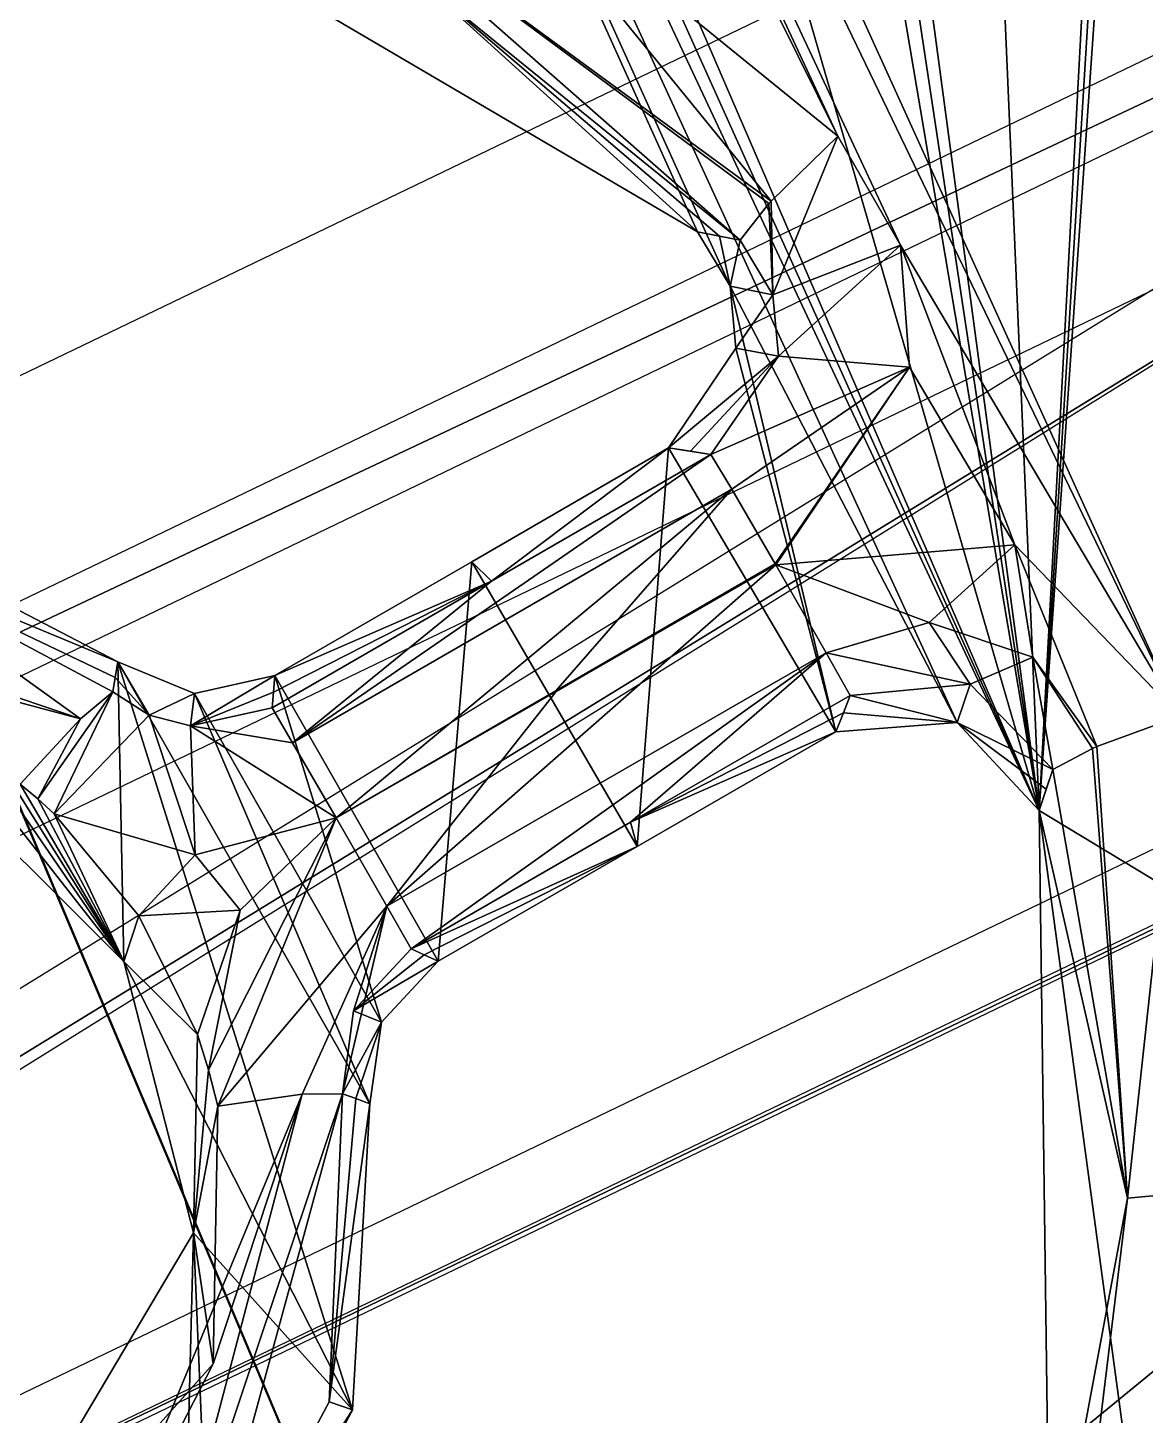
# Model space of a CAD drawing. Header units: millimetres. Extents: x -228 to 228, y -204 to 237.
# Drawn here: x -59.86 to -51.83, y 106.86 to 116.83 of the extents above; entities that cross this region are included whole.
import ezdxf

# ---------------------------------------------------------------- set-up
doc = ezdxf.new("R2010")
doc.units = ezdxf.units.MM
doc.header["$LTSCALE"] = 127.314815
for name, color, linetype in [('15', 7, 'CONTINUOUS'), ('1781', 7, 'CONTINUOUS'), ('1782', 7, 'CONTINUOUS'), ('1783', 7, 'CONTINUOUS'), ('1784', 7, 'CONTINUOUS'), ('1785', 7, 'CONTINUOUS'), ('1786', 7, 'CONTINUOUS'), ('1788', 7, 'CONTINUOUS'), ('1791', 7, 'CONTINUOUS'), ('1792', 7, 'CONTINUOUS'), ('1794', 7, 'CONTINUOUS'), ('1796', 7, 'CONTINUOUS'), ('1797', 7, 'CONTINUOUS'), ('18', 7, 'CONTINUOUS'), ('2162', 7, 'CONTINUOUS'), ('378', 7, 'CONTINUOUS'), ('401', 7, 'CONTINUOUS'), ('403', 7, 'CONTINUOUS'), ('404', 7, 'CONTINUOUS'), ('406', 7, 'CONTINUOUS'), ('407', 7, 'CONTINUOUS'), ('409', 7, 'CONTINUOUS'), ('410', 7, 'CONTINUOUS'), ('45', 7, 'CONTINUOUS'), ('510', 7, 'CONTINUOUS'), ('511', 7, 'CONTINUOUS'), ('512', 7, 'CONTINUOUS'), ('514', 7, 'CONTINUOUS'), ('526', 7, 'CONTINUOUS'), ('527', 7, 'CONTINUOUS'), ('528', 7, 'CONTINUOUS'), ('529', 7, 'CONTINUOUS'), ('532', 7, 'CONTINUOUS'), ('533', 7, 'CONTINUOUS'), ('537', 7, 'CONTINUOUS'), ('538', 7, 'CONTINUOUS'), ('539', 7, 'CONTINUOUS'), ('548', 7, 'CONTINUOUS'), ('605', 7, 'CONTINUOUS')]:
    doc.layers.add(name, color=color, linetype=linetype)

msp = doc.modelspace()

# ---------------------------------------------------------------- linework, layer by layer
at = {"layer": '15', "color": 5, "linetype": 'Continuous'}
for points in [[(-39.7557, 166.3144, 1031.2211), (-77.3327, 152.5144, 1031.2211), (-24.976, 93.2118, 1037.8927), (-39.7557, 166.3144, 1031.2211)], [(-48.25, 83.5715, 1037.8927), (-77.3327, 152.5144, 1031.2211), (-106.3877, 115.2998, 1032.7733), (-48.25, 83.5715, 1037.8927)], [(-77.3327, 152.5144, 1031.2211), (-48.25, 83.5715, 1037.8927), (-24.976, 93.2118, 1037.8927), (-77.3327, 152.5144, 1031.2211)], [(-68.2358, 68.2358, 1037.8927), (-48.25, 83.5715, 1037.8927), (-106.3877, 115.2998, 1032.7733), (-68.2358, 68.2358, 1037.8927)]]:
    msp.add_3dface(points, dxfattribs=at)
at = {"layer": '1781', "color": 2, "linetype": 'Continuous'}
for points in [[(-82.8795, 95.782, 5), (-92.5243, 106.8771, 5), (-54.0973, 130.6023, 5), (-82.8795, 95.782, 5)], [(-82.8713, 95.7724, 5), (-82.8795, 95.782, 5), (-54.0973, 130.6023, 5), (-82.8713, 95.7724, 5)], [(-82.8632, 95.7627, 5), (-82.8713, 95.7724, 5), (-54.0973, 130.6023, 5), (-82.8632, 95.7627, 5)], [(-48.4621, 116.9967, 5), (-82.8632, 95.7627, 5), (-54.0973, 130.6023, 5), (-48.4621, 116.9967, 5)]]:
    msp.add_3dface(points, dxfattribs=at)
at = {"layer": '1782', "color": 2, "linetype": 'Continuous'}
for points in [[(-77.9739, 97.7739, 17), (-27.8286, 121.9231, 17), (-27.8151, 121.866, 17), (-77.9739, 97.7739, 17)], [(-77.9362, 97.7289, 17), (-77.9739, 97.7739, 17), (-27.8151, 121.866, 17), (-77.9362, 97.7289, 17)]]:
    msp.add_3dface(points, dxfattribs=at)
at = {"layer": '1783', "color": 2, "linetype": 'Continuous'}
for points in [[(-80.5991, 101.0683, 22), (-58.6359, 101.5596, 22), (-28.7657, 126.03, 22), (-80.5991, 101.0683, 22)], [(-58.6359, 101.5596, 22), (0, 117.2711, 22), (-28.7657, 126.03, 22), (-58.6359, 101.5596, 22)]]:
    msp.add_3dface(points, dxfattribs=at)
at = {"layer": '1784', "color": 2, "linetype": 'Continuous'}
for points in [[(-30.6425, 134.2528, 10), (-85.859, 107.6616, 10), (-29.4453, 129.0057, 10), (-30.6425, 134.2528, 10)], [(-29.4453, 129.0057, 10), (-85.859, 107.6616, 10), (-82.5031, 103.454, 10), (-29.4453, 129.0057, 10)]]:
    msp.add_3dface(points, dxfattribs=at)
at = {"layer": '1785', "color": 2, "linetype": 'Continuous'}
msp.add_3dface([(-89.471, 112.1927, 26), (-31.9315, 139.9022, 26), (-93.2236, 116.8963, 26), (-89.471, 112.1927, 26)], dxfattribs=at)
at = {"layer": '1786', "color": 2, "linetype": 'Continuous'}
for points in [[(-96.1146, 120.5237, 25.1558), (-34.3032, 150.2907, 25.1558), (-92.1859, 115.5975, 18.8547), (-96.1146, 120.5237, 25.1558)], [(-92.1859, 115.5975, 18.8547), (-34.3032, 150.2907, 25.1558), (-32.9008, 144.1477, 18.8547), (-92.1859, 115.5975, 18.8547)]]:
    msp.add_3dface(points, dxfattribs=at)
at = {"layer": '1788', "color": 2, "linetype": 'Continuous'}
for points in [[(-92.095, 115.4835, 18.5273), (-32.8683, 144.0056, 18.5273), (-91.9511, 115.303, 14.1215), (-92.095, 115.4835, 18.5273)], [(-91.9511, 115.303, 14.1215), (-32.8683, 144.0056, 18.5273), (-32.817, 143.7805, 14.1215), (-91.9511, 115.303, 14.1215)]]:
    msp.add_3dface(points, dxfattribs=at)
at = {"layer": '1791', "color": 2, "linetype": 'Continuous'}
for points in [[(-31.9315, 139.9022, 26), (-89.471, 112.1927, 26), (-31.4431, 137.7614, 23.8042), (-31.9315, 139.9022, 26)], [(-89.471, 112.1927, 26), (-88.1017, 110.4761, 23.8042), (-31.4431, 137.7614, 23.8042), (-89.471, 112.1927, 26)]]:
    msp.add_3dface(points, dxfattribs=at)
at = {"layer": '1792', "color": 2, "linetype": 'Continuous'}
for points in [[(-31.3755, 137.4648, 18), (-87.9121, 110.2382, 18), (-30.9647, 135.6654, 11.1118), (-31.3755, 137.4648, 18)], [(-30.9647, 135.6654, 11.1118), (-87.9121, 110.2382, 18), (-86.7613, 108.7952, 11.1118), (-30.9647, 135.6654, 11.1118)]]:
    msp.add_3dface(points, dxfattribs=at)
at = {"layer": '1794', "color": 2, "linetype": 'Continuous'}
for points in [[(-29.1114, 127.5454, 11.4215), (-81.5684, 102.2835, 11.4215), (-29.0004, 127.0589, 20.9447), (-29.1114, 127.5454, 11.4215)], [(-29.0004, 127.0589, 20.9447), (-81.5684, 102.2835, 11.4215), (-81.2572, 101.8933, 20.9447), (-29.0004, 127.0589, 20.9447)]]:
    msp.add_3dface(points, dxfattribs=at)
at = {"layer": '1796', "color": 2, "linetype": 'Continuous'}
for points in [[(-27.9393, 122.41, 16.5262), (-78.2841, 98.1652, 16.5262), (-48.5361, 116.4253, 5.4738), (-27.9393, 122.41, 16.5262)], [(-48.5361, 116.4253, 5.4738), (-78.2841, 98.1652, 16.5262), (-82.9702, 95.0081, 5.4738), (-48.5361, 116.4253, 5.4738)]]:
    msp.add_3dface(points, dxfattribs=at)
at = {"layer": '1797', "color": 2, "linetype": 'Continuous'}
for points in [[(0, 117.5279, 17.1), (-58.6359, 101.5596, 22), (-58.7639, 101.7822, 17.1), (0, 117.5279, 17.1)], [(0, 117.2711, 22), (-58.6359, 101.5596, 22), (0, 117.5279, 17.1), (0, 117.2711, 22)]]:
    msp.add_3dface(points, dxfattribs=at)
at = {"layer": '18', "color": 5, "linetype": 'Continuous'}
for points in [[(-24.976, 93.2118, 1035.8885), (-77.2296, 152.3111, 1029.2342), (-39.7027, 166.0927, 1029.2342), (-24.976, 93.2118, 1035.8885)], [(-77.2296, 152.3111, 1029.2342), (-48.25, 83.5715, 1035.8885), (-106.2149, 115.1899, 1030.7831), (-77.2296, 152.3111, 1029.2342)], [(-24.976, 93.2118, 1035.8885), (-48.25, 83.5715, 1035.8885), (-77.2296, 152.3111, 1029.2342), (-24.976, 93.2118, 1035.8885)], [(-48.25, 83.5715, 1035.8885), (-68.2358, 68.2358, 1035.8885), (-106.2149, 115.1899, 1030.7831), (-48.25, 83.5715, 1035.8885)]]:
    msp.add_3dface(points, dxfattribs=at)
at = {"layer": '2162', "color": 5, "linetype": 'Continuous'}
msp.add_3dface([(-85.859, 107.6616, 10), (-30.6425, 134.2528, 10), (-86.7613, 108.7952, 11.1118), (-85.859, 107.6616, 10)], dxfattribs=at)
at = {"layer": '378', "color": 5, "linetype": 'Continuous'}
for points in [[(-49.0642, 161.9443, 1026.2921), (-53.3971, 157.4956, 1026.621), (-26.1407, 97.5585, 1032.4842), (-49.0642, 161.9443, 1026.2921)], [(-53.3971, 157.4956, 1026.621), (-57.5969, 153.0583, 1026.9279), (-26.1407, 97.5585, 1032.4842), (-53.3971, 157.4956, 1026.621)], [(-57.5969, 153.0583, 1026.9279), (-58.2228, 152.3812, 1026.9731), (-26.1407, 97.5585, 1032.4842), (-57.5969, 153.0583, 1026.9279)], [(-58.2228, 152.3812, 1026.9731), (-58.8867, 151.6579, 1027.0209), (-26.1407, 97.5585, 1032.4842), (-58.2228, 152.3812, 1026.9731)], [(-58.8867, 151.6579, 1027.0209), (-62.5881, 147.5229, 1027.2859), (-26.1407, 97.5585, 1032.4842), (-58.8867, 151.6579, 1027.0209)], [(-62.5881, 147.5229, 1027.2859), (-65.9853, 143.5489, 1027.5281), (-26.1407, 97.5585, 1032.4842), (-62.5881, 147.5229, 1027.2859)], [(-66.5262, 142.8976, 1027.5667), (-51.5851, 111.8855, 1030.8143), (-65.9853, 143.5489, 1027.5281), (-66.5262, 142.8976, 1027.5667)], [(-65.9853, 143.5489, 1027.5281), (-51.5851, 111.8855, 1030.8143), (-26.1407, 97.5585, 1032.4842), (-65.9853, 143.5489, 1027.5281)], [(-67.0409, 142.2724, 1027.6035), (-54.0426, 116.0501, 1030.4085), (-66.5262, 142.8976, 1027.5667), (-67.0409, 142.2724, 1027.6035)], [(-53.5925, 115.2678, 1030.4855), (-51.5851, 111.8855, 1030.8143), (-66.5262, 142.8976, 1027.5667), (-53.5925, 115.2678, 1030.4855)], [(-54.0426, 116.0501, 1030.4085), (-53.5925, 115.2678, 1030.4855), (-66.5262, 142.8976, 1027.5667), (-54.0426, 116.0501, 1030.4085)], [(-56.5802, 118.1159, 1030.1519), (-54.0426, 116.0501, 1030.4085), (-67.0409, 142.2724, 1027.6035), (-56.5802, 118.1159, 1030.1519)], [(-52.7699, 113.1147, 1030.68), (-51.5851, 111.8855, 1030.8143), (-53.5925, 115.2678, 1030.4855), (-52.7699, 113.1147, 1030.68)], [(-53.5264, 114.391, 1030.5555), (-52.7699, 113.1147, 1030.68), (-53.5925, 115.2678, 1030.4855), (-53.5264, 114.391, 1030.5555)], [(-54.4909, 112.9779, 1030.6284), (-54.4874, 112.972, 1030.629), (-53.5264, 114.391, 1030.5555), (-54.4909, 112.9779, 1030.6284)], [(-54.4874, 112.972, 1030.629), (-52.7699, 113.1147, 1030.68), (-53.5264, 114.391, 1030.5555), (-54.4874, 112.972, 1030.629)], [(-56.0671, 112.0669, 1030.6387), (-56.0645, 112.0623, 1030.6392), (-54.4909, 112.9779, 1030.6284), (-56.0671, 112.0669, 1030.6387)], [(-56.0645, 112.0623, 1030.6392), (-54.4874, 112.972, 1030.629), (-54.4909, 112.9779, 1030.6284), (-56.0645, 112.0623, 1030.6392)], [(-57.6431, 111.1539, 1030.647), (-56.0645, 112.0623, 1030.6392), (-56.0671, 112.0669, 1030.6387), (-57.6431, 111.1539, 1030.647)]]:
    msp.add_3dface(points, dxfattribs=at)
at = {"layer": '401', "color": 5, "linetype": 'Continuous'}
for points in [[(-60.5974, 111.5486, 1027.4893), (-59.1689, 110.1222, 1027.6532), (-60.4662, 111.7759, 1030.4885), (-60.5974, 111.5486, 1027.4893)], [(-60.4662, 111.7759, 1030.4885), (-59.1689, 110.1222, 1027.6532), (-60.181, 111.5977, 1030.5132), (-60.4662, 111.7759, 1030.4885)], [(-60.181, 111.5977, 1030.5132), (-59.1689, 110.1222, 1027.6532), (-59.9114, 111.3966, 1030.5389), (-60.181, 111.5977, 1030.5132)], [(-59.9114, 111.3966, 1030.5389), (-59.1689, 110.1222, 1027.6532), (-59.7865, 111.2909, 1030.552), (-59.9114, 111.3966, 1030.5389)], [(-59.1689, 110.1222, 1027.6532), (-59.6681, 111.1825, 1030.5651), (-59.7865, 111.2909, 1030.552), (-59.1689, 110.1222, 1027.6532)], [(-59.061, 110.4508, 1030.6437), (-59.6681, 111.1825, 1030.5651), (-59.1689, 110.1222, 1027.6532), (-59.061, 110.4508, 1030.6437)], [(-58.6395, 109.5985, 1030.7233), (-59.061, 110.4508, 1030.6437), (-59.1689, 110.1222, 1027.6532), (-58.6395, 109.5985, 1030.7233)], [(-58.6395, 109.5985, 1030.7233), (-59.1689, 110.1222, 1027.6532), (-58.6669, 108.1741, 1027.8161), (-58.6395, 109.5985, 1030.7233)], [(-58.6395, 109.5985, 1030.7233), (-58.6669, 108.1741, 1027.8161), (-58.559, 109.3462, 1030.7412), (-58.6395, 109.5985, 1030.7233)], [(-58.559, 109.3462, 1030.7412), (-58.6669, 108.1741, 1027.8161), (-58.494, 109.0846, 1030.759), (-58.559, 109.3462, 1030.7412)], [(-58.494, 109.0846, 1030.759), (-58.6669, 108.1741, 1027.8161), (-58.5261, 107.2348, 1030.8839), (-58.494, 109.0846, 1030.759)], [(-58.6669, 108.1741, 1027.8161), (-60.6103, 104.9016, 1027.9726), (-58.5261, 107.2348, 1030.8839), (-58.6669, 108.1741, 1027.8161)], [(-58.5261, 107.2348, 1030.8839), (-60.6103, 104.9016, 1027.9726), (-59.37, 105.5909, 1030.9614), (-58.5261, 107.2348, 1030.8839)]]:
    msp.add_3dface(points, dxfattribs=at)
at = {"layer": '403', "color": 5, "linetype": 'Continuous'}
for points in [[(-55.2568, 113.8109, 1027.5259), (-56.6697, 112.9942, 1027.5351), (-56.528, 112.8544, 1029.7294), (-55.2568, 113.8109, 1027.5259)], [(-54.9525, 113.765, 1029.7191), (-55.2568, 113.8109, 1027.5259), (-56.528, 112.8544, 1029.7294), (-54.9525, 113.765, 1029.7191)], [(-55.2568, 113.8109, 1027.5259), (-54.9525, 113.765, 1029.7191), (-55.0983, 113.7875, 1028.6636), (-55.2568, 113.8109, 1027.5259)], [(-56.6697, 112.9942, 1027.5351), (-58.0833, 112.1774, 1027.5424), (-56.528, 112.8544, 1029.7294), (-56.6697, 112.9942, 1027.5351)], [(-58.1036, 111.9439, 1029.7375), (-56.528, 112.8544, 1029.7294), (-58.0935, 112.0565, 1028.6807), (-58.1036, 111.9439, 1029.7375)], [(-56.528, 112.8544, 1029.7294), (-58.0833, 112.1774, 1027.5424), (-58.0935, 112.0565, 1028.6807), (-56.528, 112.8544, 1029.7294)]]:
    msp.add_3dface(points, dxfattribs=at)
at = {"layer": '404', "color": 5, "linetype": 'Continuous'}
for points in [[(-59.2116, 112.2744, 1027.4905), (-61.1499, 113.2833, 1027.3355), (-61.1921, 113.0982, 1029.5045), (-59.2116, 112.2744, 1027.4905)], [(-59.2116, 112.2744, 1027.4905), (-61.1921, 113.0982, 1029.5045), (-59.2299, 112.1636, 1028.5995), (-59.2116, 112.2744, 1027.4905)], [(-61.1921, 113.0982, 1029.5045), (-59.2477, 112.0606, 1029.6306), (-59.2299, 112.1636, 1028.5995), (-61.1921, 113.0982, 1029.5045)]]:
    msp.add_3dface(points, dxfattribs=at)
at = {"layer": '406', "color": 5, "linetype": 'Continuous'}
for points in [[(-59.8043, 118.1562, 1027.0108), (-55.0499, 115.3637, 1027.4139), (-57.0605, 117.186, 1029.2429), (-59.8043, 118.1562, 1027.0108)], [(-57.0605, 117.186, 1029.2429), (-55.0499, 115.3637, 1027.4139), (-54.8904, 115.3323, 1028.495), (-57.0605, 117.186, 1029.2429)], [(-54.7436, 115.3025, 1029.4994), (-57.0605, 117.186, 1029.2429), (-54.8904, 115.3323, 1028.495), (-54.7436, 115.3025, 1029.4994)]]:
    msp.add_3dface(points, dxfattribs=at)
at = {"layer": '407', "color": 5, "linetype": 'Continuous'}
for points in [[(-52.498, 111.5028, 1029.9049), (-52.5972, 111.2077, 1027.8194), (-51.9612, 108.4226, 1030.1744), (-52.498, 111.5028, 1029.9049)], [(-52.5972, 111.2077, 1027.8194), (-52.498, 111.5028, 1029.9049), (-52.5451, 111.3613, 1028.9015), (-52.5972, 111.2077, 1027.8194)], [(-52.5972, 111.2077, 1027.8194), (-52.519, 105.4351, 1028.2427), (-51.9612, 108.4226, 1030.1744), (-52.5972, 111.2077, 1027.8194)], [(-51.9612, 108.4226, 1030.1744), (-52.519, 105.4351, 1028.2427), (-52.3285, 105.4167, 1030.3964), (-51.9612, 108.4226, 1030.1744)]]:
    msp.add_3dface(points, dxfattribs=at)
at = {"layer": '409', "color": 5, "linetype": 'Continuous'}
for points in [[(-57.5979, 109.1739, 1029.8541), (-57.6939, 106.9607, 1029.9796), (-57.5031, 109.1391, 1028.8593), (-57.5979, 109.1739, 1029.8541)], [(-57.6939, 106.9607, 1029.9796), (-57.4024, 109.1014, 1027.7977), (-57.5031, 109.1391, 1028.8593), (-57.6939, 106.9607, 1029.9796)], [(-57.5256, 106.9036, 1027.9526), (-57.4024, 109.1014, 1027.7977), (-57.6939, 106.9607, 1029.9796), (-57.5256, 106.9036, 1027.9526)], [(-58.7354, 105.0084, 1030.0581), (-57.5256, 106.9036, 1027.9526), (-57.6939, 106.9607, 1029.9796), (-58.7354, 105.0084, 1030.0581)], [(-57.5256, 106.9036, 1027.9526), (-58.7354, 105.0084, 1030.0581), (-58.638, 104.9913, 1029.0845), (-57.5256, 106.9036, 1027.9526)], [(-58.5347, 104.9739, 1028.0507), (-57.5256, 106.9036, 1027.9526), (-58.638, 104.9913, 1029.0845), (-58.5347, 104.9739, 1028.0507)]]:
    msp.add_3dface(points, dxfattribs=at)
at = {"layer": '410', "color": 5, "linetype": 'Continuous'}
for points in [[(-53.9528, 112.0337, 1029.7197), (-55.5292, 111.1245, 1029.7298), (-54.0014, 111.9086, 1028.7596), (-53.9528, 112.0337, 1029.7197)], [(-55.5292, 111.1245, 1029.7298), (-54.0549, 111.7732, 1027.7247), (-54.0014, 111.9086, 1028.7596), (-55.5292, 111.1245, 1029.7298)], [(-55.4834, 110.9494, 1027.7338), (-54.0549, 111.7732, 1027.7247), (-55.5292, 111.1245, 1029.7298), (-55.4834, 110.9494, 1027.7338)], [(-57.1056, 110.2153, 1029.7378), (-55.4834, 110.9494, 1027.7338), (-55.5292, 111.1245, 1029.7298), (-57.1056, 110.2153, 1029.7378)], [(-55.4834, 110.9494, 1027.7338), (-57.1056, 110.2153, 1029.7378), (-57.0117, 110.1718, 1028.771), (-55.4834, 110.9494, 1027.7338)], [(-56.9123, 110.1251, 1027.7411), (-55.4834, 110.9494, 1027.7338), (-57.0117, 110.1718, 1028.771), (-56.9123, 110.1251, 1027.7411)]]:
    msp.add_3dface(points, dxfattribs=at)
at = {"layer": '45', "color": 5, "linetype": 'Continuous'}
for points in [[(-25.3874, 94.747, 1029.6719), (-52.5972, 111.2077, 1027.8194), (-49.0046, 162.8637, 1023.1739), (-25.3874, 94.747, 1029.6719)], [(-49.0046, 162.8637, 1023.1739), (-52.5972, 111.2077, 1027.8194), (-49.4382, 162.4457, 1023.2054), (-49.0046, 162.8637, 1023.1739)], [(-52.5972, 111.2077, 1027.8194), (-49.8715, 162.0274, 1023.2367), (-49.4382, 162.4457, 1023.2054), (-52.5972, 111.2077, 1027.8194)], [(-49.8715, 162.0274, 1023.2367), (-52.5972, 111.2077, 1027.8194), (-54.5817, 157.3828, 1023.5711), (-49.8715, 162.0274, 1023.2367)], [(-54.5817, 157.3828, 1023.5711), (-52.5972, 111.2077, 1027.8194), (-58.2782, 153.5826, 1023.8289), (-54.5817, 157.3828, 1023.5711)], [(-58.2782, 153.5826, 1023.8289), (-52.5972, 111.2077, 1027.8194), (-58.9019, 152.9249, 1023.8723), (-58.2782, 153.5826, 1023.8289)], [(-58.9019, 152.9249, 1023.8723), (-52.5972, 111.2077, 1027.8194), (-59.5445, 152.242, 1023.9169), (-58.9019, 152.9249, 1023.8723)], [(-59.5445, 152.242, 1023.9169), (-52.5972, 111.2077, 1027.8194), (-63.3115, 148.1288, 1024.1774), (-59.5445, 152.242, 1023.9169)], [(-63.3115, 148.1288, 1024.1774), (-52.5972, 111.2077, 1027.8194), (-66.8123, 144.1145, 1024.4193), (-63.3115, 148.1288, 1024.1774)], [(-66.8123, 144.1145, 1024.4193), (-52.5972, 111.2077, 1027.8194), (-67.2156, 143.6378, 1024.4473), (-66.8123, 144.1145, 1024.4193)], [(-67.2156, 143.6378, 1024.4473), (-52.5972, 111.2077, 1027.8194), (-67.5993, 143.1814, 1024.474), (-67.2156, 143.6378, 1024.4473)], [(-52.5972, 111.2077, 1027.8194), (-53.184, 111.8399, 1027.7511), (-67.5993, 143.1814, 1024.474), (-52.5972, 111.2077, 1027.8194)], [(-53.184, 111.8399, 1027.7511), (-54.8138, 114.9734, 1027.4529), (-67.5993, 143.1814, 1024.474), (-53.184, 111.8399, 1027.7511)], [(-55.0499, 115.3637, 1027.4139), (-59.8043, 118.1562, 1027.0108), (-67.5993, 143.1814, 1024.474), (-55.0499, 115.3637, 1027.4139)], [(-54.8138, 114.9734, 1027.4529), (-55.0499, 115.3637, 1027.4139), (-67.5993, 143.1814, 1024.474), (-54.8138, 114.9734, 1027.4529)], [(-53.184, 111.8399, 1027.7511), (-54.0549, 111.7732, 1027.7247), (-54.8138, 114.9734, 1027.4529), (-53.184, 111.8399, 1027.7511)], [(-54.8138, 114.9734, 1027.4529), (-54.0549, 111.7732, 1027.7247), (-54.7735, 114.5266, 1027.4889), (-54.8138, 114.9734, 1027.4529)], [(-54.7735, 114.5266, 1027.4889), (-54.0549, 111.7732, 1027.7247), (-55.2568, 113.8109, 1027.5259), (-54.7735, 114.5266, 1027.4889)], [(-55.2568, 113.8109, 1027.5259), (-55.4834, 110.9494, 1027.7338), (-56.6697, 112.9942, 1027.5351), (-55.2568, 113.8109, 1027.5259)], [(-54.0549, 111.7732, 1027.7247), (-55.4834, 110.9494, 1027.7338), (-55.2568, 113.8109, 1027.5259), (-54.0549, 111.7732, 1027.7247)], [(-61.1499, 113.2833, 1027.3355), (-59.2116, 112.2744, 1027.4905), (-59.1689, 110.1222, 1027.6532), (-61.1499, 113.2833, 1027.3355)], [(-60.5974, 111.5486, 1027.4893), (-61.1499, 113.2833, 1027.3355), (-59.1689, 110.1222, 1027.6532), (-60.5974, 111.5486, 1027.4893)], [(-56.6697, 112.9942, 1027.5351), (-56.9123, 110.1251, 1027.7411), (-58.0833, 112.1774, 1027.5424), (-56.6697, 112.9942, 1027.5351)], [(-55.4834, 110.9494, 1027.7338), (-56.9123, 110.1251, 1027.7411), (-56.6697, 112.9942, 1027.5351), (-55.4834, 110.9494, 1027.7338)], [(-57.4024, 109.1014, 1027.7977), (-57.5256, 106.9036, 1027.9526), (-59.2116, 112.2744, 1027.4905), (-57.4024, 109.1014, 1027.7977)], [(-59.2116, 112.2744, 1027.4905), (-57.5256, 106.9036, 1027.9526), (-59.1689, 110.1222, 1027.6532), (-59.2116, 112.2744, 1027.4905)], [(-58.6607, 112.0483, 1027.5294), (-57.4024, 109.1014, 1027.7977), (-59.2116, 112.2744, 1027.4905), (-58.6607, 112.0483, 1027.5294)], [(-58.0833, 112.1774, 1027.5424), (-57.3174, 109.6874, 1027.7579), (-58.6607, 112.0483, 1027.5294), (-58.0833, 112.1774, 1027.5424)], [(-56.9123, 110.1251, 1027.7411), (-57.3174, 109.6874, 1027.7579), (-58.0833, 112.1774, 1027.5424), (-56.9123, 110.1251, 1027.7411)], [(-57.3174, 109.6874, 1027.7579), (-57.4024, 109.1014, 1027.7977), (-58.6607, 112.0483, 1027.5294), (-57.3174, 109.6874, 1027.7579)], [(-52.519, 105.4351, 1028.2427), (-52.5972, 111.2077, 1027.8194), (-49.0447, 84.9478, 1029.6719), (-52.519, 105.4351, 1028.2427)], [(-49.0447, 84.9478, 1029.6719), (-52.5972, 111.2077, 1027.8194), (-25.3874, 94.747, 1029.6719), (-49.0447, 84.9478, 1029.6719)], [(-59.1689, 110.1222, 1027.6532), (-57.5256, 106.9036, 1027.9526), (-58.6669, 108.1741, 1027.8161), (-59.1689, 110.1222, 1027.6532)], [(-58.6669, 108.1741, 1027.8161), (-58.7632, 104.4216, 1028.0806), (-60.6103, 104.9016, 1027.9726), (-58.6669, 108.1741, 1027.8161)], [(-58.5347, 104.9739, 1028.0507), (-58.7632, 104.4216, 1028.0806), (-58.6669, 108.1741, 1027.8161), (-58.5347, 104.9739, 1028.0507)], [(-57.5256, 106.9036, 1027.9526), (-58.5347, 104.9739, 1028.0507), (-58.6669, 108.1741, 1027.8161), (-57.5256, 106.9036, 1027.9526)]]:
    msp.add_3dface(points, dxfattribs=at)
at = {"layer": '510', "color": 5, "linetype": 'Continuous'}
for points in [[(-53.9528, 112.0337, 1029.7197), (-53.184, 111.8399, 1027.7511), (-53.0909, 112.1149, 1029.8212), (-53.9528, 112.0337, 1029.7197)], [(-53.184, 111.8399, 1027.7511), (-52.498, 111.5028, 1029.9049), (-53.0909, 112.1149, 1029.8212), (-53.184, 111.8399, 1027.7511)], [(-53.184, 111.8399, 1027.7511), (-53.9528, 112.0337, 1029.7197), (-54.0014, 111.9086, 1028.7596), (-53.184, 111.8399, 1027.7511)], [(-54.0549, 111.7732, 1027.7247), (-53.184, 111.8399, 1027.7511), (-54.0014, 111.9086, 1028.7596), (-54.0549, 111.7732, 1027.7247)], [(-53.184, 111.8399, 1027.7511), (-52.5972, 111.2077, 1027.8194), (-52.5451, 111.3613, 1028.9015), (-53.184, 111.8399, 1027.7511)], [(-52.498, 111.5028, 1029.9049), (-53.184, 111.8399, 1027.7511), (-52.5451, 111.3613, 1028.9015), (-52.498, 111.5028, 1029.9049)]]:
    msp.add_3dface(points, dxfattribs=at)
at = {"layer": '511', "color": 5, "linetype": 'Continuous'}
for points in [[(-57.0117, 110.1718, 1028.771), (-57.1056, 110.2153, 1029.7378), (-57.5189, 109.7693, 1029.7918), (-57.0117, 110.1718, 1028.771)], [(-56.9123, 110.1251, 1027.7411), (-57.0117, 110.1718, 1028.771), (-57.5189, 109.7693, 1029.7918), (-56.9123, 110.1251, 1027.7411)], [(-57.3174, 109.6874, 1027.7579), (-56.9123, 110.1251, 1027.7411), (-57.5189, 109.7693, 1029.7918), (-57.3174, 109.6874, 1027.7579)], [(-57.5979, 109.1739, 1029.8541), (-57.3174, 109.6874, 1027.7579), (-57.5189, 109.7693, 1029.7918), (-57.5979, 109.1739, 1029.8541)], [(-57.3174, 109.6874, 1027.7579), (-57.5979, 109.1739, 1029.8541), (-57.5031, 109.1391, 1028.8593), (-57.3174, 109.6874, 1027.7579)], [(-57.4024, 109.1014, 1027.7977), (-57.3174, 109.6874, 1027.7579), (-57.5031, 109.1391, 1028.8593), (-57.4024, 109.1014, 1027.7977)]]:
    msp.add_3dface(points, dxfattribs=at)
at = {"layer": '512', "color": 5, "linetype": 'Continuous'}
for points in [[(-59.2116, 112.2744, 1027.4905), (-59.2299, 112.1636, 1028.5995), (-58.9852, 111.8923, 1029.6907), (-59.2116, 112.2744, 1027.4905)], [(-58.6607, 112.0483, 1027.5294), (-59.2116, 112.2744, 1027.4905), (-58.9852, 111.8923, 1029.6907), (-58.6607, 112.0483, 1027.5294)], [(-59.2299, 112.1636, 1028.5995), (-59.2477, 112.0606, 1029.6306), (-58.9852, 111.8923, 1029.6907), (-59.2299, 112.1636, 1028.5995)], [(-58.0833, 112.1774, 1027.5424), (-58.6607, 112.0483, 1027.5294), (-58.6889, 111.8148, 1029.7303), (-58.0833, 112.1774, 1027.5424)], [(-58.0935, 112.0565, 1028.6807), (-58.0833, 112.1774, 1027.5424), (-58.6889, 111.8148, 1029.7303), (-58.0935, 112.0565, 1028.6807)], [(-58.6889, 111.8148, 1029.7303), (-58.6607, 112.0483, 1027.5294), (-58.9852, 111.8923, 1029.6907), (-58.6889, 111.8148, 1029.7303)], [(-58.1036, 111.9439, 1029.7375), (-58.0935, 112.0565, 1028.6807), (-58.6889, 111.8148, 1029.7303), (-58.1036, 111.9439, 1029.7375)]]:
    msp.add_3dface(points, dxfattribs=at)
at = {"layer": '514', "color": 5, "linetype": 'Continuous'}
for points in [[(-55.0499, 115.3637, 1027.4139), (-54.8138, 114.9734, 1027.4529), (-54.8904, 115.3323, 1028.495), (-55.0499, 115.3637, 1027.4139)], [(-54.8138, 114.9734, 1027.4529), (-54.7436, 115.3025, 1029.4994), (-54.8904, 115.3323, 1028.495), (-54.8138, 114.9734, 1027.4529)], [(-54.7436, 115.3025, 1029.4994), (-54.8138, 114.9734, 1027.4529), (-54.5082, 114.9099, 1029.614), (-54.7436, 115.3025, 1029.4994)], [(-54.8138, 114.9734, 1027.4529), (-54.7735, 114.5266, 1027.4889), (-54.5082, 114.9099, 1029.614), (-54.8138, 114.9734, 1027.4529)], [(-54.5082, 114.9099, 1029.614), (-54.7735, 114.5266, 1027.4889), (-54.4686, 114.4708, 1029.6969), (-54.5082, 114.9099, 1029.614)], [(-54.7735, 114.5266, 1027.4889), (-55.2568, 113.8109, 1027.5259), (-54.4686, 114.4708, 1029.6969), (-54.7735, 114.5266, 1027.4889)], [(-55.2568, 113.8109, 1027.5259), (-55.0983, 113.7875, 1028.6636), (-54.4686, 114.4708, 1029.6969), (-55.2568, 113.8109, 1027.5259)], [(-55.0983, 113.7875, 1028.6636), (-54.9525, 113.765, 1029.7191), (-54.4686, 114.4708, 1029.6969), (-55.0983, 113.7875, 1028.6636)]]:
    msp.add_3dface(points, dxfattribs=at)
at = {"layer": '526', "color": 5, "linetype": 'Continuous'}
for points in [[(-51.9612, 108.4226, 1030.1744), (-51.5851, 111.8855, 1030.8143), (-52.1813, 111.6667, 1030.5802), (-51.9612, 108.4226, 1030.1744)], [(-50.9992, 108.5111, 1031.084), (-51.5851, 111.8855, 1030.8143), (-51.9612, 108.4226, 1030.1744), (-50.9992, 108.5111, 1031.084)], [(-52.498, 111.5028, 1029.9049), (-51.9612, 108.4226, 1030.1744), (-52.2137, 111.6533, 1030.5495), (-52.498, 111.5028, 1029.9049)], [(-52.2137, 111.6533, 1030.5495), (-51.9612, 108.4226, 1030.1744), (-52.1813, 111.6667, 1030.5802), (-52.2137, 111.6533, 1030.5495)], [(-51.4033, 105.2195, 1031.3062), (-50.9992, 108.5111, 1031.084), (-52.3285, 105.4167, 1030.3964), (-51.4033, 105.2195, 1031.3062)], [(-50.9992, 108.5111, 1031.084), (-51.9612, 108.4226, 1030.1744), (-52.3285, 105.4167, 1030.3964), (-50.9992, 108.5111, 1031.084)]]:
    msp.add_3dface(points, dxfattribs=at)
at = {"layer": '527', "color": 5, "linetype": 'Continuous'}
for points in [[(-52.7699, 113.1147, 1030.68), (-54.4874, 112.972, 1030.629), (-53.3861, 112.5574, 1030.4457), (-52.7699, 113.1147, 1030.68)], [(-52.7699, 113.1147, 1030.68), (-53.3861, 112.5574, 1030.4457), (-52.6422, 112.309, 1030.5139), (-52.7699, 113.1147, 1030.68)], [(-51.5851, 111.8855, 1030.8143), (-52.7699, 113.1147, 1030.68), (-52.1813, 111.6667, 1030.5802), (-51.5851, 111.8855, 1030.8143)], [(-52.1813, 111.6667, 1030.5802), (-52.7699, 113.1147, 1030.68), (-52.6422, 112.309, 1030.5139), (-52.1813, 111.6667, 1030.5802)], [(-54.4874, 112.972, 1030.629), (-54.1251, 112.3407, 1030.3974), (-53.3861, 112.5574, 1030.4457), (-54.4874, 112.972, 1030.629)], [(-54.1251, 112.3407, 1030.3974), (-53.0909, 112.1149, 1029.8212), (-53.3861, 112.5574, 1030.4457), (-54.1251, 112.3407, 1030.3974)], [(-53.3861, 112.5574, 1030.4457), (-53.0909, 112.1149, 1029.8212), (-52.6422, 112.309, 1030.5139), (-53.3861, 112.5574, 1030.4457)], [(-53.9528, 112.0337, 1029.7197), (-53.0909, 112.1149, 1029.8212), (-54.1251, 112.3407, 1030.3974), (-53.9528, 112.0337, 1029.7197)], [(-53.0909, 112.1149, 1029.8212), (-52.498, 111.5028, 1029.9049), (-52.6422, 112.309, 1030.5139), (-53.0909, 112.1149, 1029.8212)], [(-52.498, 111.5028, 1029.9049), (-52.2137, 111.6533, 1030.5495), (-52.6422, 112.309, 1030.5139), (-52.498, 111.5028, 1029.9049)], [(-52.2137, 111.6533, 1030.5495), (-52.1813, 111.6667, 1030.5802), (-52.6422, 112.309, 1030.5139), (-52.2137, 111.6533, 1030.5495)]]:
    msp.add_3dface(points, dxfattribs=at)
at = {"layer": '528', "color": 5, "linetype": 'Continuous'}
for points in [[(-54.4874, 112.972, 1030.629), (-56.0645, 112.0623, 1030.6392), (-57.2793, 110.5215, 1030.4155), (-54.4874, 112.972, 1030.629)], [(-54.1251, 112.3407, 1030.3974), (-54.4874, 112.972, 1030.629), (-57.2793, 110.5215, 1030.4155), (-54.1251, 112.3407, 1030.3974)], [(-57.1056, 110.2153, 1029.7378), (-54.1251, 112.3407, 1030.3974), (-57.2793, 110.5215, 1030.4155), (-57.1056, 110.2153, 1029.7378)], [(-57.1056, 110.2153, 1029.7378), (-55.5292, 111.1245, 1029.7298), (-54.1251, 112.3407, 1030.3974), (-57.1056, 110.2153, 1029.7378)], [(-55.5292, 111.1245, 1029.7298), (-53.9528, 112.0337, 1029.7197), (-54.1251, 112.3407, 1030.3974), (-55.5292, 111.1245, 1029.7298)], [(-56.0645, 112.0623, 1030.6392), (-57.6431, 111.1539, 1030.647), (-57.2793, 110.5215, 1030.4155), (-56.0645, 112.0623, 1030.6392)]]:
    msp.add_3dface(points, dxfattribs=at)
at = {"layer": '529', "color": 5, "linetype": 'Continuous'}
for points in [[(-57.6431, 111.1539, 1030.647), (-58.3326, 110.4929, 1030.6693), (-58.559, 109.3462, 1030.7412), (-57.6431, 111.1539, 1030.647)], [(-57.6431, 111.1539, 1030.647), (-58.559, 109.3462, 1030.7412), (-58.494, 109.0846, 1030.759), (-57.6431, 111.1539, 1030.647)], [(-57.6431, 111.1539, 1030.647), (-58.494, 109.0846, 1030.759), (-57.2793, 110.5215, 1030.4155), (-57.6431, 111.1539, 1030.647)], [(-57.2793, 110.5215, 1030.4155), (-58.494, 109.0846, 1030.759), (-57.8871, 109.1709, 1030.468), (-57.2793, 110.5215, 1030.4155)], [(-57.5979, 109.1739, 1029.8541), (-57.2793, 110.5215, 1030.4155), (-57.8871, 109.1709, 1030.468), (-57.5979, 109.1739, 1029.8541)], [(-57.5979, 109.1739, 1029.8541), (-57.5189, 109.7693, 1029.7918), (-57.2793, 110.5215, 1030.4155), (-57.5979, 109.1739, 1029.8541)], [(-57.5189, 109.7693, 1029.7918), (-57.1056, 110.2153, 1029.7378), (-57.2793, 110.5215, 1030.4155), (-57.5189, 109.7693, 1029.7918)], [(-58.3326, 110.4929, 1030.6693), (-58.6395, 109.5985, 1030.7233), (-58.559, 109.3462, 1030.7412), (-58.3326, 110.4929, 1030.6693)]]:
    msp.add_3dface(points, dxfattribs=at)
at = {"layer": '532', "color": 5, "linetype": 'Continuous'}
for points in [[(-54.5082, 114.9099, 1029.614), (-54.0426, 116.0501, 1030.4085), (-54.5207, 115.5835, 1030.1766), (-54.5082, 114.9099, 1029.614)], [(-53.5925, 115.2678, 1030.4855), (-54.0426, 116.0501, 1030.4085), (-54.5082, 114.9099, 1029.614), (-53.5925, 115.2678, 1030.4855)], [(-54.7436, 115.3025, 1029.4994), (-54.5082, 114.9099, 1029.614), (-54.5372, 115.5659, 1030.1558), (-54.7436, 115.3025, 1029.4994)], [(-54.5372, 115.5659, 1030.1558), (-54.5082, 114.9099, 1029.614), (-54.5207, 115.5835, 1030.1766), (-54.5372, 115.5659, 1030.1558)], [(-53.5925, 115.2678, 1030.4855), (-54.5082, 114.9099, 1029.614), (-54.4686, 114.4708, 1029.6969), (-53.5925, 115.2678, 1030.4855)], [(-53.5264, 114.391, 1030.5555), (-53.5925, 115.2678, 1030.4855), (-54.4686, 114.4708, 1029.6969), (-53.5264, 114.391, 1030.5555)], [(-54.9525, 113.765, 1029.7191), (-53.5264, 114.391, 1030.5555), (-54.4686, 114.4708, 1029.6969), (-54.9525, 113.765, 1029.7191)], [(-53.5264, 114.391, 1030.5555), (-54.9525, 113.765, 1029.7191), (-54.8038, 113.5156, 1030.3403), (-53.5264, 114.391, 1030.5555)], [(-54.4909, 112.9779, 1030.6284), (-53.5264, 114.391, 1030.5555), (-54.8038, 113.5156, 1030.3403), (-54.4909, 112.9779, 1030.6284)]]:
    msp.add_3dface(points, dxfattribs=at)
at = {"layer": '533', "color": 5, "linetype": 'Continuous'}
for points in [[(-54.5207, 115.5835, 1030.1766), (-56.5802, 118.1159, 1030.1519), (-57.7826, 117.9755, 1029.8466), (-54.5207, 115.5835, 1030.1766)], [(-54.0426, 116.0501, 1030.4085), (-56.5802, 118.1159, 1030.1519), (-54.5207, 115.5835, 1030.1766), (-54.0426, 116.0501, 1030.4085)], [(-57.0605, 117.186, 1029.2429), (-54.7436, 115.3025, 1029.4994), (-57.7826, 117.9755, 1029.8466), (-57.0605, 117.186, 1029.2429)], [(-54.7436, 115.3025, 1029.4994), (-54.5372, 115.5659, 1030.1558), (-57.7826, 117.9755, 1029.8466), (-54.7436, 115.3025, 1029.4994)], [(-54.5372, 115.5659, 1030.1558), (-54.5207, 115.5835, 1030.1766), (-57.7826, 117.9755, 1029.8466), (-54.5372, 115.5659, 1030.1558)]]:
    msp.add_3dface(points, dxfattribs=at)
at = {"layer": '537', "color": 5, "linetype": 'Continuous'}
for points in [[(-61.1921, 113.0982, 1029.5045), (-63.4057, 113.1963, 1029.4242), (-59.4788, 111.8653, 1030.2583), (-61.1921, 113.0982, 1029.5045)], [(-63.4057, 113.1963, 1029.4242), (-63.3713, 112.9067, 1030.0459), (-59.4788, 111.8653, 1030.2583), (-63.4057, 113.1963, 1029.4242)], [(-59.2477, 112.0606, 1029.6306), (-61.1921, 113.0982, 1029.5045), (-59.4788, 111.8653, 1030.2583), (-59.2477, 112.0606, 1029.6306)], [(-63.3713, 112.9067, 1030.0459), (-59.9114, 111.3966, 1030.5389), (-59.4788, 111.8653, 1030.2583), (-63.3713, 112.9067, 1030.0459)]]:
    msp.add_3dface(points, dxfattribs=at)
at = {"layer": '538', "color": 5, "linetype": 'Continuous'}
for points in [[(-54.9525, 113.765, 1029.7191), (-56.528, 112.8544, 1029.7294), (-57.9563, 111.6937, 1030.3587), (-54.9525, 113.765, 1029.7191)], [(-54.8038, 113.5156, 1030.3403), (-54.9525, 113.765, 1029.7191), (-57.9563, 111.6937, 1030.3587), (-54.8038, 113.5156, 1030.3403)], [(-57.6431, 111.1539, 1030.647), (-54.8038, 113.5156, 1030.3403), (-57.9563, 111.6937, 1030.3587), (-57.6431, 111.1539, 1030.647)], [(-57.6431, 111.1539, 1030.647), (-56.0671, 112.0669, 1030.6387), (-54.8038, 113.5156, 1030.3403), (-57.6431, 111.1539, 1030.647)], [(-56.0671, 112.0669, 1030.6387), (-54.4909, 112.9779, 1030.6284), (-54.8038, 113.5156, 1030.3403), (-56.0671, 112.0669, 1030.6387)], [(-56.528, 112.8544, 1029.7294), (-58.1036, 111.9439, 1029.7375), (-57.9563, 111.6937, 1030.3587), (-56.528, 112.8544, 1029.7294)]]:
    msp.add_3dface(points, dxfattribs=at)
at = {"layer": '539', "color": 5, "linetype": 'Continuous'}
for points in [[(-59.7865, 111.2909, 1030.552), (-59.6681, 111.1825, 1030.5651), (-59.2477, 112.0606, 1029.6306), (-59.7865, 111.2909, 1030.552)], [(-59.7865, 111.2909, 1030.552), (-59.2477, 112.0606, 1029.6306), (-59.4788, 111.8653, 1030.2583), (-59.7865, 111.2909, 1030.552)], [(-59.2477, 112.0606, 1029.6306), (-59.6681, 111.1825, 1030.5651), (-58.9852, 111.8923, 1029.6907), (-59.2477, 112.0606, 1029.6306)], [(-58.1036, 111.9439, 1029.7375), (-58.6889, 111.8148, 1029.7303), (-57.9563, 111.6937, 1030.3587), (-58.1036, 111.9439, 1029.7375)], [(-59.9114, 111.3966, 1030.5389), (-59.7865, 111.2909, 1030.552), (-59.4788, 111.8653, 1030.2583), (-59.9114, 111.3966, 1030.5389)], [(-59.6681, 111.1825, 1030.5651), (-58.6551, 110.8902, 1030.6271), (-58.9852, 111.8923, 1029.6907), (-59.6681, 111.1825, 1030.5651)], [(-58.6551, 110.8902, 1030.6271), (-58.6889, 111.8148, 1029.7303), (-58.9852, 111.8923, 1029.6907), (-58.6551, 110.8902, 1030.6271)], [(-58.6551, 110.8902, 1030.6271), (-57.6431, 111.1539, 1030.647), (-58.6889, 111.8148, 1029.7303), (-58.6551, 110.8902, 1030.6271)], [(-58.6889, 111.8148, 1029.7303), (-57.6431, 111.1539, 1030.647), (-57.9563, 111.6937, 1030.3587), (-58.6889, 111.8148, 1029.7303)]]:
    msp.add_3dface(points, dxfattribs=at)
at = {"layer": '548', "color": 5, "linetype": 'Continuous'}
for points in [[(-58.5261, 107.2348, 1030.8839), (-59.37, 105.5909, 1030.9614), (-57.8871, 109.1709, 1030.468), (-58.5261, 107.2348, 1030.8839)], [(-57.8871, 109.1709, 1030.468), (-59.37, 105.5909, 1030.9614), (-58.9303, 105.1992, 1030.6605), (-57.8871, 109.1709, 1030.468)], [(-58.7354, 105.0084, 1030.0581), (-57.5979, 109.1739, 1029.8541), (-58.9303, 105.1992, 1030.6605), (-58.7354, 105.0084, 1030.0581)], [(-57.5979, 109.1739, 1029.8541), (-57.8871, 109.1709, 1030.468), (-58.9303, 105.1992, 1030.6605), (-57.5979, 109.1739, 1029.8541)], [(-58.7354, 105.0084, 1030.0581), (-57.6939, 106.9607, 1029.9796), (-57.5979, 109.1739, 1029.8541), (-58.7354, 105.0084, 1030.0581)], [(-58.494, 109.0846, 1030.759), (-58.5261, 107.2348, 1030.8839), (-57.8871, 109.1709, 1030.468), (-58.494, 109.0846, 1030.759)]]:
    msp.add_3dface(points, dxfattribs=at)
at = {"layer": '605', "color": 5, "linetype": 'Continuous'}
for points in [[(-59.6681, 111.1825, 1030.5651), (-59.061, 110.4508, 1030.6437), (-58.6551, 110.8902, 1030.6271), (-59.6681, 111.1825, 1030.5651)], [(-57.6431, 111.1539, 1030.647), (-58.6551, 110.8902, 1030.6271), (-58.3326, 110.4929, 1030.6693), (-57.6431, 111.1539, 1030.647)], [(-58.6551, 110.8902, 1030.6271), (-59.061, 110.4508, 1030.6437), (-58.3326, 110.4929, 1030.6693), (-58.6551, 110.8902, 1030.6271)], [(-59.061, 110.4508, 1030.6437), (-58.6395, 109.5985, 1030.7233), (-58.3326, 110.4929, 1030.6693), (-59.061, 110.4508, 1030.6437)]]:
    msp.add_3dface(points, dxfattribs=at)

doc.saveas('drawing.dxf')
